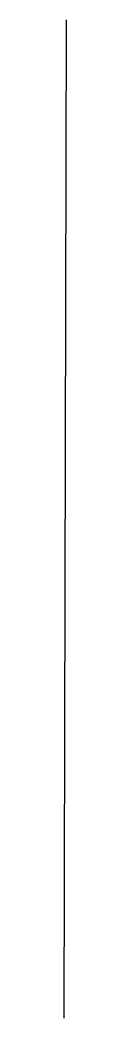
# Model space of a CAD drawing. Header units: millimetres. Extents: x 13002 to 13012, y 2418 to 7249.
import ezdxf

# ---------------------------------------------------------------- set-up
doc = ezdxf.new("R2010")
doc.units = ezdxf.units.MM
doc.header["$LTSCALE"] = 12.5

msp = doc.modelspace()

# ---------------------------------------------------------------- linework, layer by layer
msp.add_line((13012.4, 7248.9), (13001.8, 2418.1))

doc.saveas('drawing.dxf')
